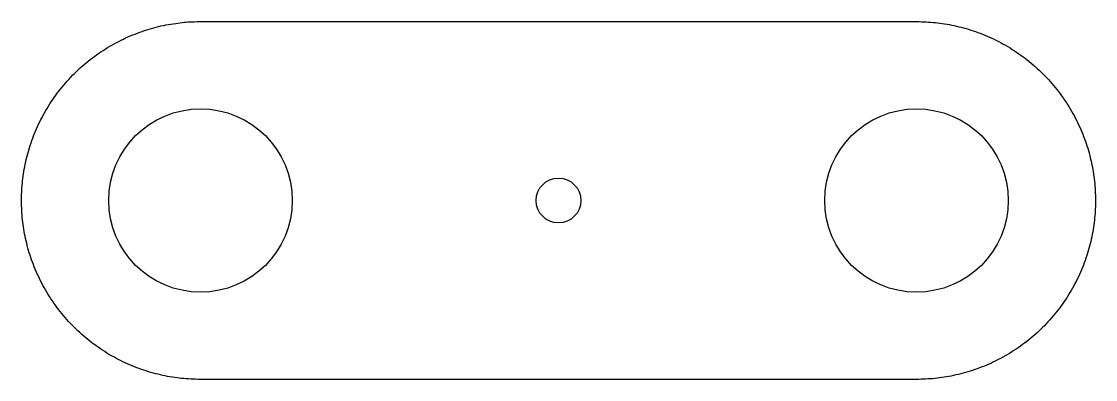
# Model space of a CAD drawing. Header units: millimetres. Extents: x -60 to 60, y -20 to 20.
import ezdxf

# ---------------------------------------------------------------- set-up
doc = ezdxf.new("R2010")
doc.units = ezdxf.units.MM
doc.header["$MEASUREMENT"] = 0
doc.layers.add('Construction', color=20, linetype='Continuous')

msp = doc.modelspace()

# ---------------------------------------------------------------- linework, layer by layer
at = {"layer": 'Construction'}
for centre, radius in [((-40, 0), 10.25), ((40, 0), 10.25), ((0, 0), 2.5)]:
    msp.add_circle(centre, radius, dxfattribs=at)
msp.add_rational_spline([(40, -20), (60, -20), (60, 0), (60, 20), (40, 20), (0, 20), (-40, 20), (-60, 20), (-60, 0), (-60, -20), (-40, -20), (0, -20), (40, -20)], [1, 0.707106798731, 1, 0.707106798731, 1, 1, 1, 0.707106798801, 1, 0.707106798801, 1, 1, 1], degree=2, knots=[-200, -200, -200, -168.584074, -168.584074, -137.168149, -137.168149, -57.168149, -57.168149, -25.752223, -25.752223, 5.663702, 5.663702, 85.663702, 85.663702, 85.663702], dxfattribs=at)

doc.saveas('drawing.dxf')
